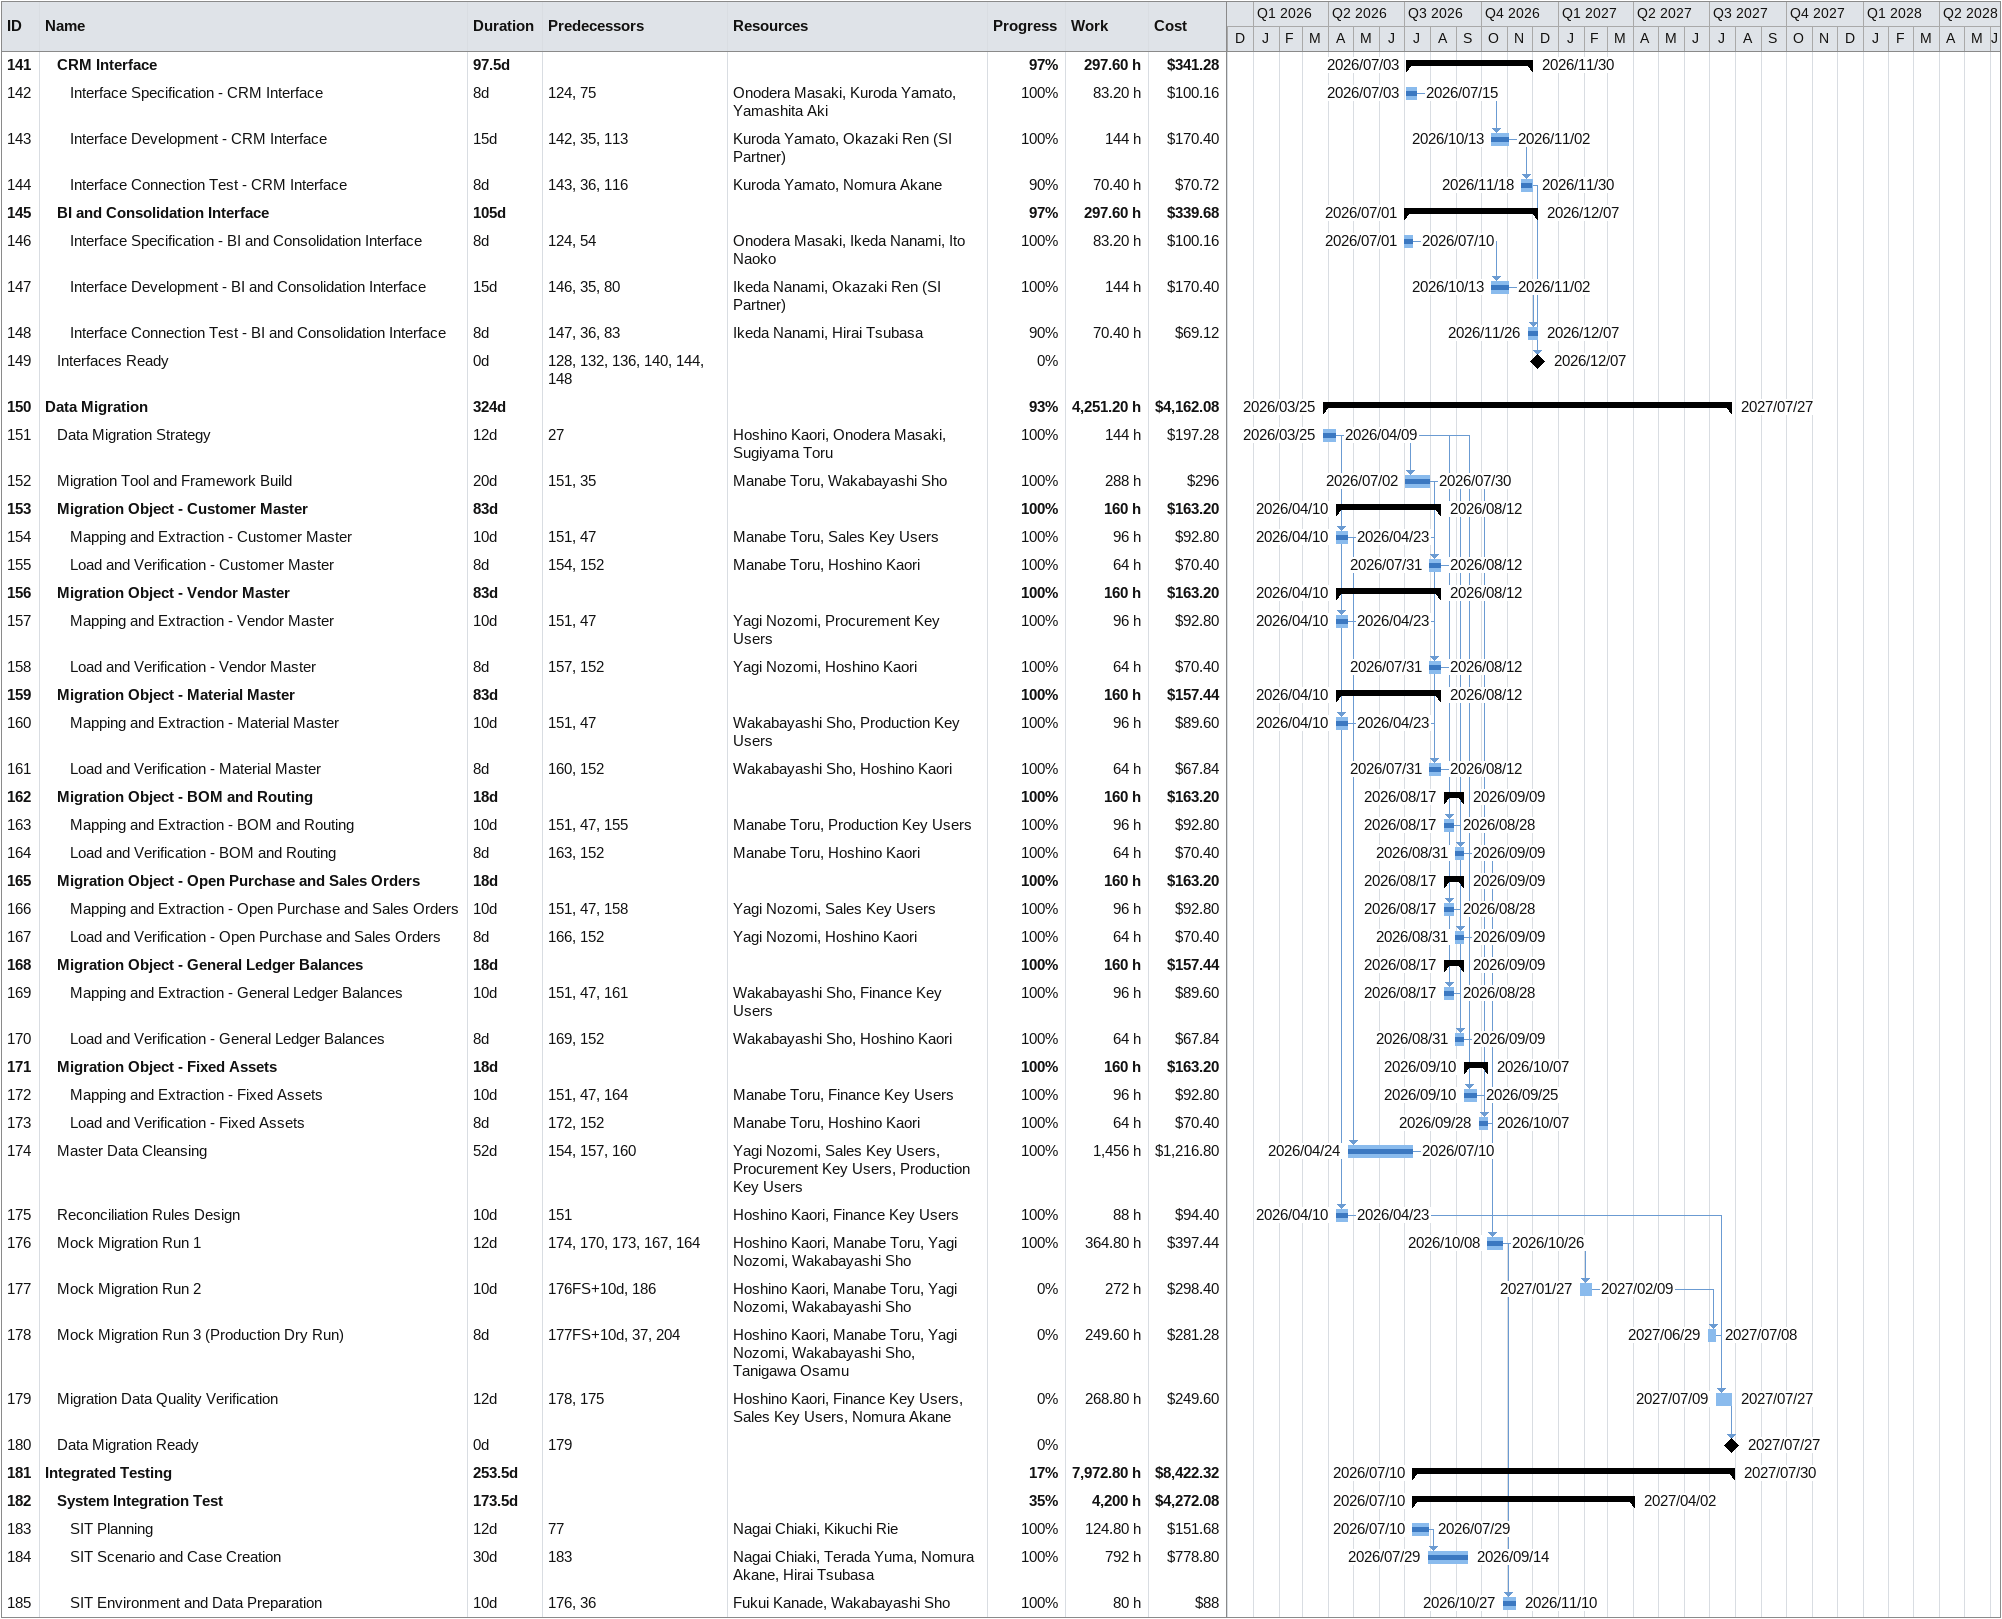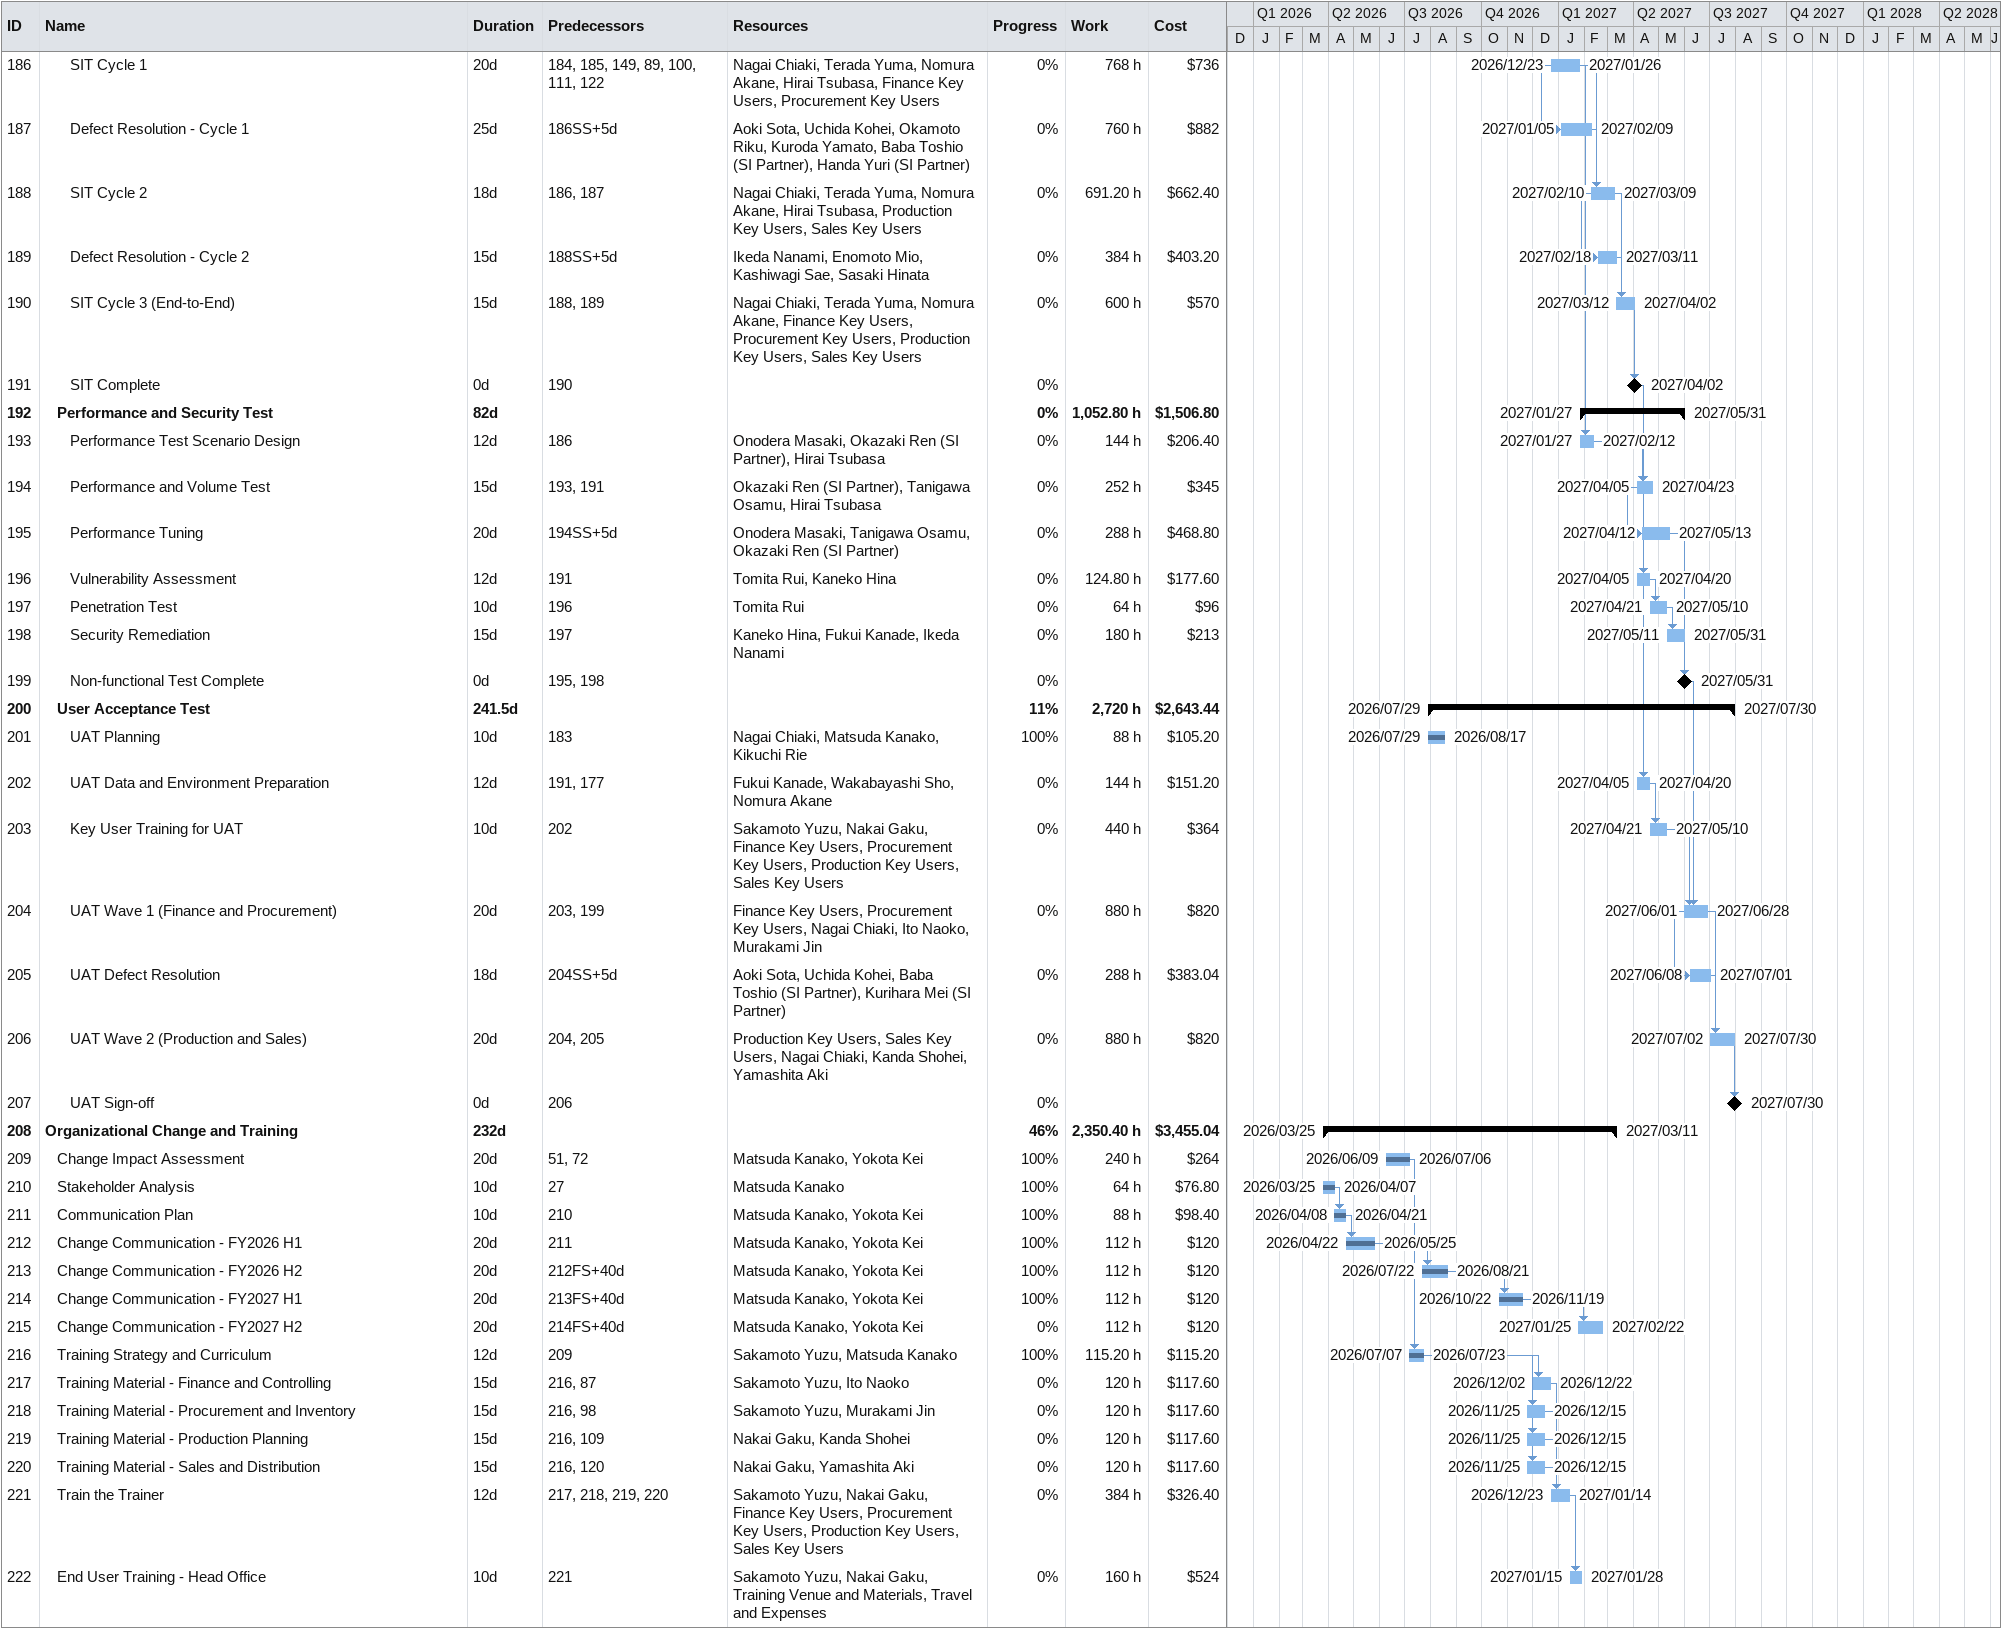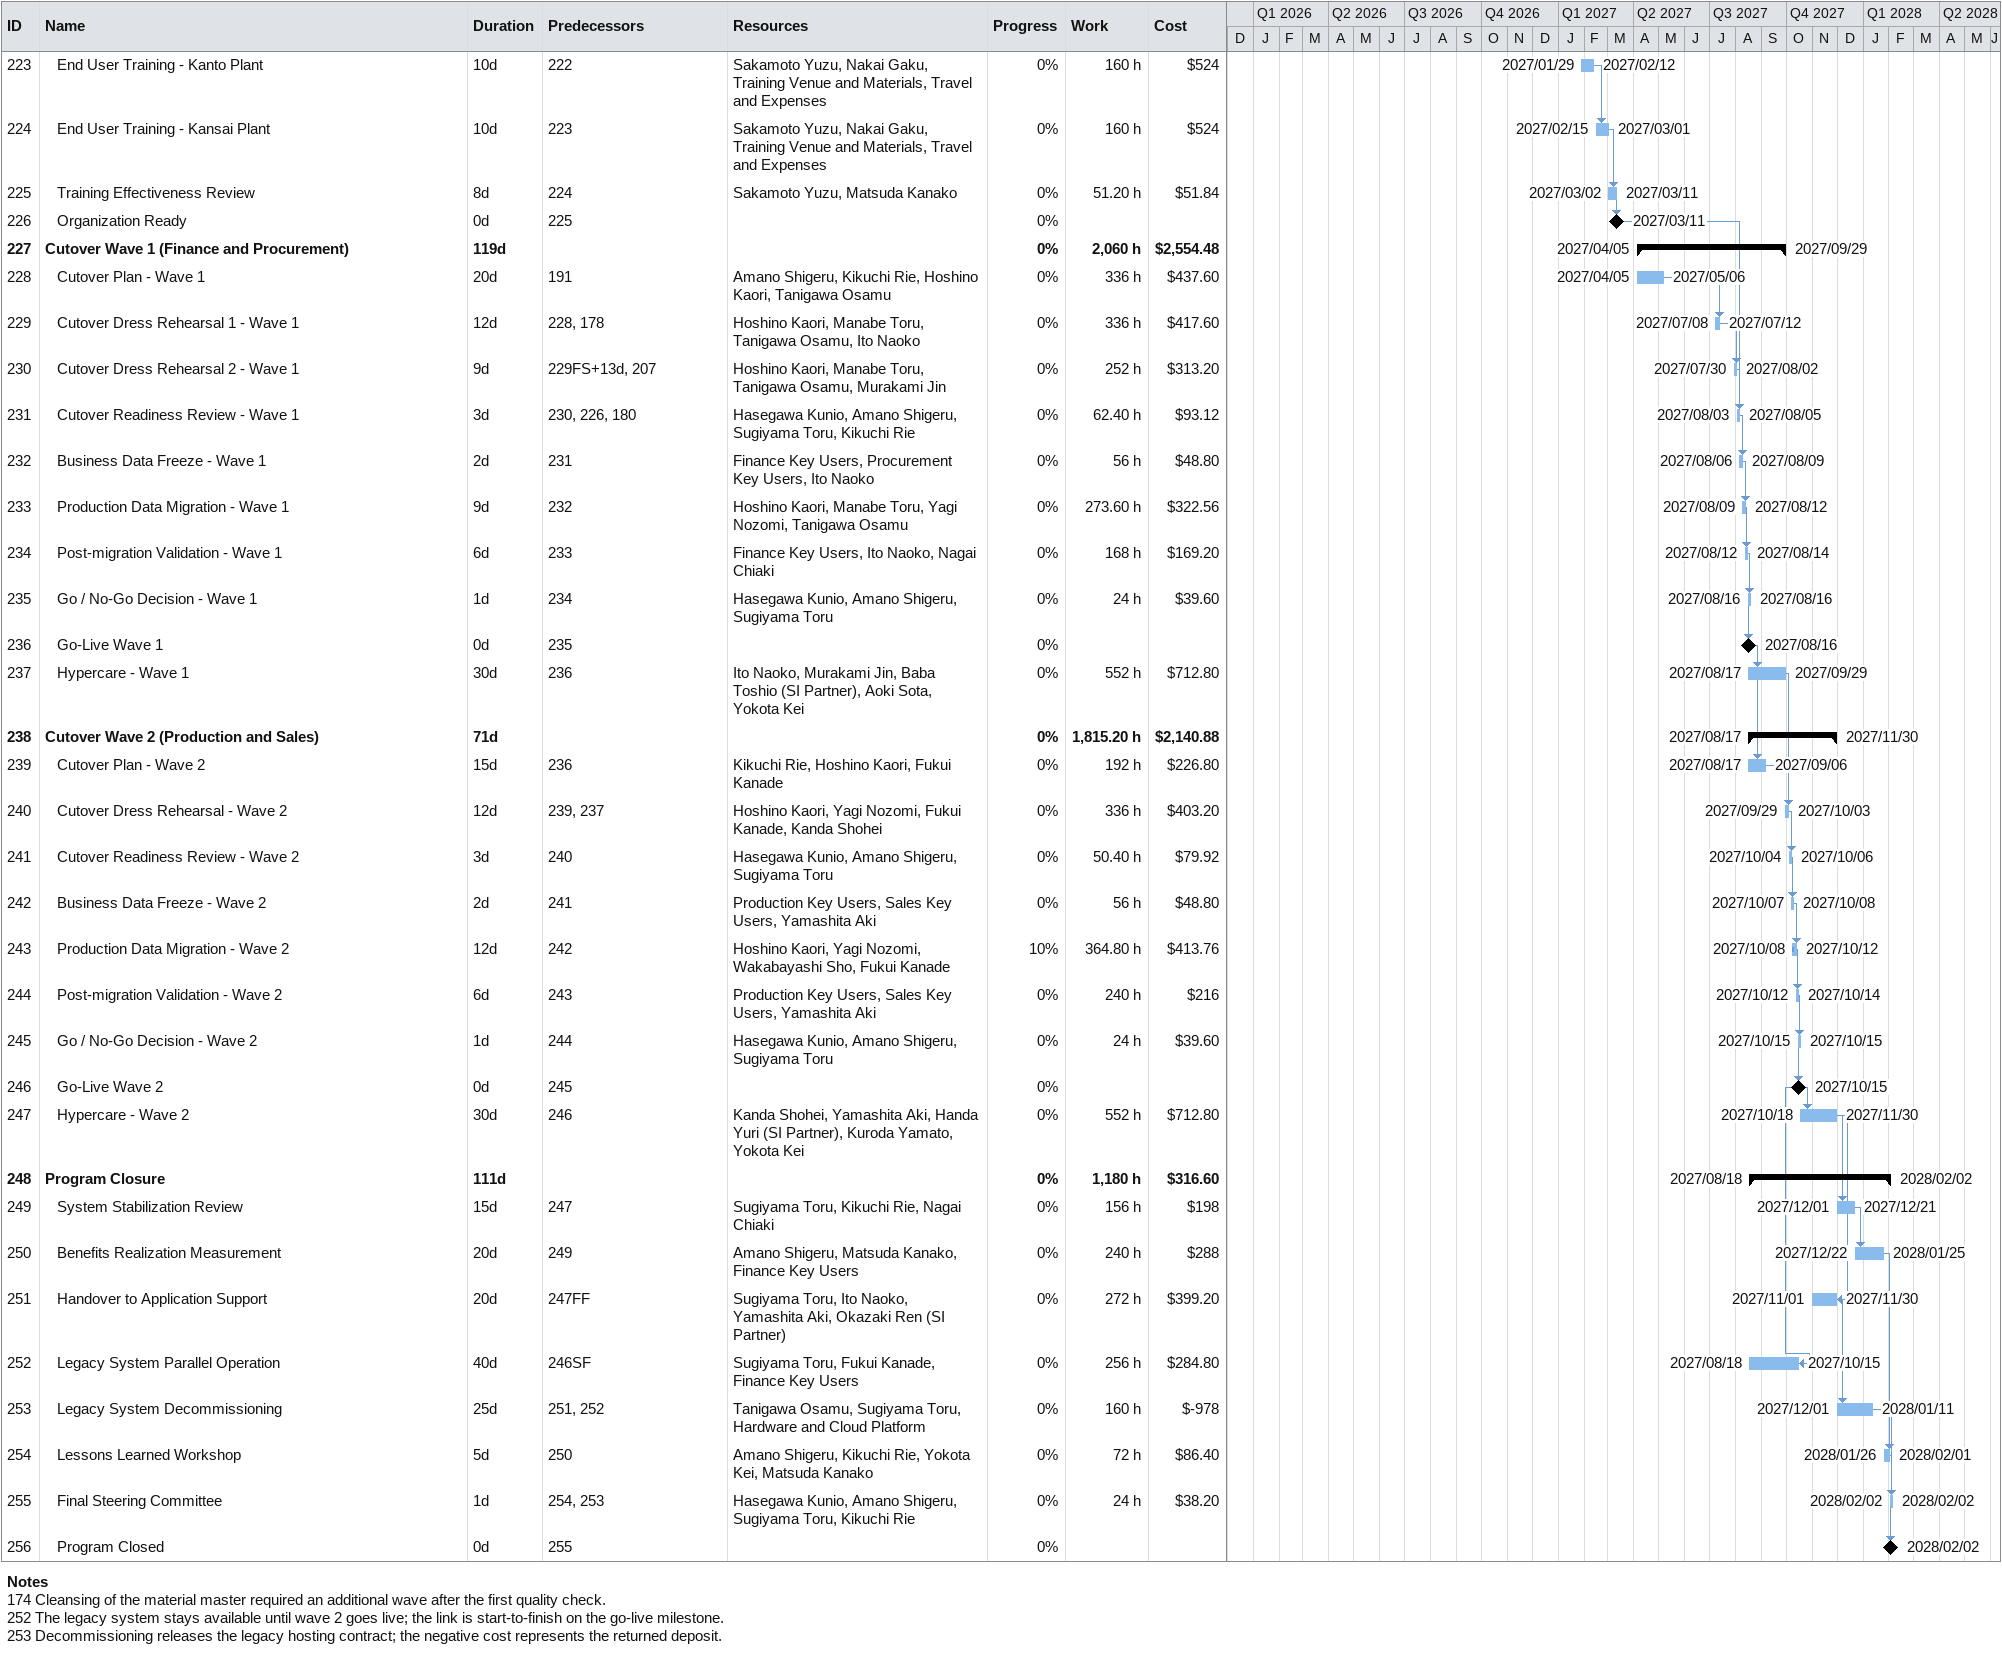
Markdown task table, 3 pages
| ID | Level | Task | Duration | Start | Finish | Predecessors | Resources | % complete | Work (h) | Cost ($) |
|---|---|---|---|---|---|---|---|---|---|---|
| 141 | 2 | **CRM Interface** | 97.5d | 2026-07-03 | 2026-11-30 |  |  | 97 | 297.60 | 341.28 |
| 142 | 3 | Interface Specification - CRM Interface | 8d | 2026-07-03 | 2026-07-15 | 124, 75 | Onodera Masaki, Kuroda Yamato, Yamashita Aki | 100 | 83.20 | 100.16 |
| 143 | 3 | Interface Development - CRM Interface | 15d | 2026-10-13 | 2026-11-02 | 142, 35, 113 | Kuroda Yamato, Okazaki Ren (SI Partner) | 100 | 144 | 170.40 |
| 144 | 3 | Interface Connection Test - CRM Interface | 8d | 2026-11-18 | 2026-11-30 | 143, 36, 116 | Kuroda Yamato, Nomura Akane | 90 | 70.40 | 70.72 |
| 145 | 2 | **BI and Consolidation Interface** | 105d | 2026-07-01 | 2026-12-07 |  |  | 97 | 297.60 | 339.68 |
| 146 | 3 | Interface Specification - BI and Consolidation Interface | 8d | 2026-07-01 | 2026-07-10 | 124, 54 | Onodera Masaki, Ikeda Nanami, Ito Naoko | 100 | 83.20 | 100.16 |
| 147 | 3 | Interface Development - BI and Consolidation Interface | 15d | 2026-10-13 | 2026-11-02 | 146, 35, 80 | Ikeda Nanami, Okazaki Ren (SI Partner) | 100 | 144 | 170.40 |
| 148 | 3 | Interface Connection Test - BI and Consolidation Interface | 8d | 2026-11-26 | 2026-12-07 | 147, 36, 83 | Ikeda Nanami, Hirai Tsubasa | 90 | 70.40 | 69.12 |
| 149 | 2 | Interfaces Ready | 0d | 2026-12-07 | 2026-12-07 | 128, 132, 136, 140, 144, 148 |  | 0 |  |  |
| 150 | 1 | **Data Migration** | 324d | 2026-03-25 | 2027-07-27 |  |  | 93 | 4251.20 | 4162.08 |
| 151 | 2 | Data Migration Strategy | 12d | 2026-03-25 | 2026-04-09 | 27 | Hoshino Kaori, Onodera Masaki, Sugiyama Toru | 100 | 144 | 197.28 |
| 152 | 2 | Migration Tool and Framework Build | 20d | 2026-07-02 | 2026-07-30 | 151, 35 | Manabe Toru, Wakabayashi Sho | 100 | 288 | 296 |
| 153 | 2 | **Migration Object - Customer Master** | 83d | 2026-04-10 | 2026-08-12 |  |  | 100 | 160 | 163.20 |
| 154 | 3 | Mapping and Extraction - Customer Master | 10d | 2026-04-10 | 2026-04-23 | 151, 47 | Manabe Toru, Sales Key Users | 100 | 96 | 92.80 |
| 155 | 3 | Load and Verification - Customer Master | 8d | 2026-07-31 | 2026-08-12 | 154, 152 | Manabe Toru, Hoshino Kaori | 100 | 64 | 70.40 |
| 156 | 2 | **Migration Object - Vendor Master** | 83d | 2026-04-10 | 2026-08-12 |  |  | 100 | 160 | 163.20 |
| 157 | 3 | Mapping and Extraction - Vendor Master | 10d | 2026-04-10 | 2026-04-23 | 151, 47 | Yagi Nozomi, Procurement Key Users | 100 | 96 | 92.80 |
| 158 | 3 | Load and Verification - Vendor Master | 8d | 2026-07-31 | 2026-08-12 | 157, 152 | Yagi Nozomi, Hoshino Kaori | 100 | 64 | 70.40 |
| 159 | 2 | **Migration Object - Material Master** | 83d | 2026-04-10 | 2026-08-12 |  |  | 100 | 160 | 157.44 |
| 160 | 3 | Mapping and Extraction - Material Master | 10d | 2026-04-10 | 2026-04-23 | 151, 47 | Wakabayashi Sho, Production Key Users | 100 | 96 | 89.60 |
| 161 | 3 | Load and Verification - Material Master | 8d | 2026-07-31 | 2026-08-12 | 160, 152 | Wakabayashi Sho, Hoshino Kaori | 100 | 64 | 67.84 |
| 162 | 2 | **Migration Object - BOM and Routing** | 18d | 2026-08-17 | 2026-09-09 |  |  | 100 | 160 | 163.20 |
| 163 | 3 | Mapping and Extraction - BOM and Routing | 10d | 2026-08-17 | 2026-08-28 | 151, 47, 155 | Manabe Toru, Production Key Users | 100 | 96 | 92.80 |
| 164 | 3 | Load and Verification - BOM and Routing | 8d | 2026-08-31 | 2026-09-09 | 163, 152 | Manabe Toru, Hoshino Kaori | 100 | 64 | 70.40 |
| 165 | 2 | **Migration Object - Open Purchase and Sales Orders** | 18d | 2026-08-17 | 2026-09-09 |  |  | 100 | 160 | 163.20 |
| 166 | 3 | Mapping and Extraction - Open Purchase and Sales Orders | 10d | 2026-08-17 | 2026-08-28 | 151, 47, 158 | Yagi Nozomi, Sales Key Users | 100 | 96 | 92.80 |
| 167 | 3 | Load and Verification - Open Purchase and Sales Orders | 8d | 2026-08-31 | 2026-09-09 | 166, 152 | Yagi Nozomi, Hoshino Kaori | 100 | 64 | 70.40 |
| 168 | 2 | **Migration Object - General Ledger Balances** | 18d | 2026-08-17 | 2026-09-09 |  |  | 100 | 160 | 157.44 |
| 169 | 3 | Mapping and Extraction - General Ledger Balances | 10d | 2026-08-17 | 2026-08-28 | 151, 47, 161 | Wakabayashi Sho, Finance Key Users | 100 | 96 | 89.60 |
| 170 | 3 | Load and Verification - General Ledger Balances | 8d | 2026-08-31 | 2026-09-09 | 169, 152 | Wakabayashi Sho, Hoshino Kaori | 100 | 64 | 67.84 |
| 171 | 2 | **Migration Object - Fixed Assets** | 18d | 2026-09-10 | 2026-10-07 |  |  | 100 | 160 | 163.20 |
| 172 | 3 | Mapping and Extraction - Fixed Assets | 10d | 2026-09-10 | 2026-09-25 | 151, 47, 164 | Manabe Toru, Finance Key Users | 100 | 96 | 92.80 |
| 173 | 3 | Load and Verification - Fixed Assets | 8d | 2026-09-28 | 2026-10-07 | 172, 152 | Manabe Toru, Hoshino Kaori | 100 | 64 | 70.40 |
| 174 | 2 | Master Data Cleansing | 52d | 2026-04-24 | 2026-07-10 | 154, 157, 160 | Yagi Nozomi, Sales Key Users, Procurement Key Users, Production Key Users | 100 | 1456 | 1216.80 |
| 175 | 2 | Reconciliation Rules Design | 10d | 2026-04-10 | 2026-04-23 | 151 | Hoshino Kaori, Finance Key Users | 100 | 88 | 94.40 |
| 176 | 2 | Mock Migration Run 1 | 12d | 2026-10-08 | 2026-10-26 | 174, 170, 173, 167, 164 | Hoshino Kaori, Manabe Toru, Yagi Nozomi, Wakabayashi Sho | 100 | 364.80 | 397.44 |
| 177 | 2 | Mock Migration Run 2 | 10d | 2027-01-27 | 2027-02-09 | 176FS+10d, 186 | Hoshino Kaori, Manabe Toru, Yagi Nozomi, Wakabayashi Sho | 0 | 272 | 298.40 |
| 178 | 2 | Mock Migration Run 3 (Production Dry Run) | 8d | 2027-06-29 | 2027-07-08 | 177FS+10d, 37, 204 | Hoshino Kaori, Manabe Toru, Yagi Nozomi, Wakabayashi Sho, Tanigawa Osamu | 0 | 249.60 | 281.28 |
| 179 | 2 | Migration Data Quality Verification | 12d | 2027-07-09 | 2027-07-27 | 178, 175 | Hoshino Kaori, Finance Key Users, Sales Key Users, Nomura Akane | 0 | 268.80 | 249.60 |
| 180 | 2 | Data Migration Ready | 0d | 2027-07-27 | 2027-07-27 | 179 |  | 0 |  |  |
| 181 | 1 | **Integrated Testing** | 253.5d | 2026-07-10 | 2027-07-30 |  |  | 17 | 7972.80 | 8422.32 |
| 182 | 2 | **System Integration Test** | 173.5d | 2026-07-10 | 2027-04-02 |  |  | 35 | 4200 | 4272.08 |
| 183 | 3 | SIT Planning | 12d | 2026-07-10 | 2026-07-29 | 77 | Nagai Chiaki, Kikuchi Rie | 100 | 124.80 | 151.68 |
| 184 | 3 | SIT Scenario and Case Creation | 30d | 2026-07-29 | 2026-09-14 | 183 | Nagai Chiaki, Terada Yuma, Nomura Akane, Hirai Tsubasa | 100 | 792 | 778.80 |
| 185 | 3 | SIT Environment and Data Preparation | 10d | 2026-10-27 | 2026-11-10 | 176, 36 | Fukui Kanade, Wakabayashi Sho | 100 | 80 | 88 |
| 186 | 3 | SIT Cycle 1 | 20d | 2026-12-23 | 2027-01-26 | 184, 185, 149, 89, 100, 111, 122 | Nagai Chiaki, Terada Yuma, Nomura Akane, Hirai Tsubasa, Finance Key Users, Procurement Key Users | 0 | 768 | 736 |
| 187 | 3 | Defect Resolution - Cycle 1 | 25d | 2027-01-05 | 2027-02-09 | 186SS+5d | Aoki Sota, Uchida Kohei, Okamoto Riku, Kuroda Yamato, Baba Toshio (SI Partner), Handa Yuri (SI Partner) | 0 | 760 | 882 |
| 188 | 3 | SIT Cycle 2 | 18d | 2027-02-10 | 2027-03-09 | 186, 187 | Nagai Chiaki, Terada Yuma, Nomura Akane, Hirai Tsubasa, Production Key Users, Sales Key Users | 0 | 691.20 | 662.40 |
| 189 | 3 | Defect Resolution - Cycle 2 | 15d | 2027-02-18 | 2027-03-11 | 188SS+5d | Ikeda Nanami, Enomoto Mio, Kashiwagi Sae, Sasaki Hinata | 0 | 384 | 403.20 |
| 190 | 3 | SIT Cycle 3 (End-to-End) | 15d | 2027-03-12 | 2027-04-02 | 188, 189 | Nagai Chiaki, Terada Yuma, Nomura Akane, Finance Key Users, Procurement Key Users, Production Key Users, Sales Key Users | 0 | 600 | 570 |
| 191 | 3 | SIT Complete | 0d | 2027-04-02 | 2027-04-02 | 190 |  | 0 |  |  |
| 192 | 2 | **Performance and Security Test** | 82d | 2027-01-27 | 2027-05-31 |  |  | 0 | 1052.80 | 1506.80 |
| 193 | 3 | Performance Test Scenario Design | 12d | 2027-01-27 | 2027-02-12 | 186 | Onodera Masaki, Okazaki Ren (SI Partner), Hirai Tsubasa | 0 | 144 | 206.40 |
| 194 | 3 | Performance and Volume Test | 15d | 2027-04-05 | 2027-04-23 | 193, 191 | Okazaki Ren (SI Partner), Tanigawa Osamu, Hirai Tsubasa | 0 | 252 | 345 |
| 195 | 3 | Performance Tuning | 20d | 2027-04-12 | 2027-05-13 | 194SS+5d | Onodera Masaki, Tanigawa Osamu, Okazaki Ren (SI Partner) | 0 | 288 | 468.80 |
| 196 | 3 | Vulnerability Assessment | 12d | 2027-04-05 | 2027-04-20 | 191 | Tomita Rui, Kaneko Hina | 0 | 124.80 | 177.60 |
| 197 | 3 | Penetration Test | 10d | 2027-04-21 | 2027-05-10 | 196 | Tomita Rui | 0 | 64 | 96 |
| 198 | 3 | Security Remediation | 15d | 2027-05-11 | 2027-05-31 | 197 | Kaneko Hina, Fukui Kanade, Ikeda Nanami | 0 | 180 | 213 |
| 199 | 3 | Non-functional Test Complete | 0d | 2027-05-31 | 2027-05-31 | 195, 198 |  | 0 |  |  |
| 200 | 2 | **User Acceptance Test** | 241.5d | 2026-07-29 | 2027-07-30 |  |  | 11 | 2720 | 2643.44 |
| 201 | 3 | UAT Planning | 10d | 2026-07-29 | 2026-08-17 | 183 | Nagai Chiaki, Matsuda Kanako, Kikuchi Rie | 100 | 88 | 105.20 |
| 202 | 3 | UAT Data and Environment Preparation | 12d | 2027-04-05 | 2027-04-20 | 191, 177 | Fukui Kanade, Wakabayashi Sho, Nomura Akane | 0 | 144 | 151.20 |
| 203 | 3 | Key User Training for UAT | 10d | 2027-04-21 | 2027-05-10 | 202 | Sakamoto Yuzu, Nakai Gaku, Finance Key Users, Procurement Key Users, Production Key Users, Sales Key Users | 0 | 440 | 364 |
| 204 | 3 | UAT Wave 1 (Finance and Procurement) | 20d | 2027-06-01 | 2027-06-28 | 203, 199 | Finance Key Users, Procurement Key Users, Nagai Chiaki, Ito Naoko, Murakami Jin | 0 | 880 | 820 |
| 205 | 3 | UAT Defect Resolution | 18d | 2027-06-08 | 2027-07-01 | 204SS+5d | Aoki Sota, Uchida Kohei, Baba Toshio (SI Partner), Kurihara Mei (SI Partner) | 0 | 288 | 383.04 |
| 206 | 3 | UAT Wave 2 (Production and Sales) | 20d | 2027-07-02 | 2027-07-30 | 204, 205 | Production Key Users, Sales Key Users, Nagai Chiaki, Kanda Shohei, Yamashita Aki | 0 | 880 | 820 |
| 207 | 3 | UAT Sign-off | 0d | 2027-07-30 | 2027-07-30 | 206 |  | 0 |  |  |
| 208 | 1 | **Organizational Change and Training** | 232d | 2026-03-25 | 2027-03-11 |  |  | 46 | 2350.40 | 3455.04 |
| 209 | 2 | Change Impact Assessment | 20d | 2026-06-09 | 2026-07-06 | 51, 72 | Matsuda Kanako, Yokota Kei | 100 | 240 | 264 |
| 210 | 2 | Stakeholder Analysis | 10d | 2026-03-25 | 2026-04-07 | 27 | Matsuda Kanako | 100 | 64 | 76.80 |
| 211 | 2 | Communication Plan | 10d | 2026-04-08 | 2026-04-21 | 210 | Matsuda Kanako, Yokota Kei | 100 | 88 | 98.40 |
| 212 | 2 | Change Communication - FY2026 H1 | 20d | 2026-04-22 | 2026-05-25 | 211 | Matsuda Kanako, Yokota Kei | 100 | 112 | 120 |
| 213 | 2 | Change Communication - FY2026 H2 | 20d | 2026-07-22 | 2026-08-21 | 212FS+40d | Matsuda Kanako, Yokota Kei | 100 | 112 | 120 |
| 214 | 2 | Change Communication - FY2027 H1 | 20d | 2026-10-22 | 2026-11-19 | 213FS+40d | Matsuda Kanako, Yokota Kei | 100 | 112 | 120 |
| 215 | 2 | Change Communication - FY2027 H2 | 20d | 2027-01-25 | 2027-02-22 | 214FS+40d | Matsuda Kanako, Yokota Kei | 0 | 112 | 120 |
| 216 | 2 | Training Strategy and Curriculum | 12d | 2026-07-07 | 2026-07-23 | 209 | Sakamoto Yuzu, Matsuda Kanako | 100 | 115.20 | 115.20 |
| 217 | 2 | Training Material - Finance and Controlling | 15d | 2026-12-02 | 2026-12-22 | 216, 87 | Sakamoto Yuzu, Ito Naoko | 0 | 120 | 117.60 |
| 218 | 2 | Training Material - Procurement and Inventory | 15d | 2026-11-25 | 2026-12-15 | 216, 98 | Sakamoto Yuzu, Murakami Jin | 0 | 120 | 117.60 |
| 219 | 2 | Training Material - Production Planning | 15d | 2026-11-25 | 2026-12-15 | 216, 109 | Nakai Gaku, Kanda Shohei | 0 | 120 | 117.60 |
| 220 | 2 | Training Material - Sales and Distribution | 15d | 2026-11-25 | 2026-12-15 | 216, 120 | Nakai Gaku, Yamashita Aki | 0 | 120 | 117.60 |
| 221 | 2 | Train the Trainer | 12d | 2026-12-23 | 2027-01-14 | 217, 218, 219, 220 | Sakamoto Yuzu, Nakai Gaku, Finance Key Users, Procurement Key Users, Production Key Users, Sales Key Users | 0 | 384 | 326.40 |
| 222 | 2 | End User Training - Head Office | 10d | 2027-01-15 | 2027-01-28 | 221 | Sakamoto Yuzu, Nakai Gaku, Training Venue and Materials, Travel and Expenses | 0 | 160 | 524 |
| 223 | 2 | End User Training - Kanto Plant | 10d | 2027-01-29 | 2027-02-12 | 222 | Sakamoto Yuzu, Nakai Gaku, Training Venue and Materials, Travel and Expenses | 0 | 160 | 524 |
| 224 | 2 | End User Training - Kansai Plant | 10d | 2027-02-15 | 2027-03-01 | 223 | Sakamoto Yuzu, Nakai Gaku, Training Venue and Materials, Travel and Expenses | 0 | 160 | 524 |
| 225 | 2 | Training Effectiveness Review | 8d | 2027-03-02 | 2027-03-11 | 224 | Sakamoto Yuzu, Matsuda Kanako | 0 | 51.20 | 51.84 |
| 226 | 2 | Organization Ready | 0d | 2027-03-11 | 2027-03-11 | 225 |  | 0 |  |  |
| 227 | 1 | **Cutover Wave 1 (Finance and Procurement)** | 119d | 2027-04-05 | 2027-09-29 |  |  | 0 | 2060 | 2554.48 |
| 228 | 2 | Cutover Plan - Wave 1 | 20d | 2027-04-05 | 2027-05-06 | 191 | Amano Shigeru, Kikuchi Rie, Hoshino Kaori, Tanigawa Osamu | 0 | 336 | 437.60 |
| 229 | 2 | Cutover Dress Rehearsal 1 - Wave 1 | 12d | 2027-07-08 | 2027-07-12 | 228, 178 | Hoshino Kaori, Manabe Toru, Tanigawa Osamu, Ito Naoko | 0 | 336 | 417.60 |
| 230 | 2 | Cutover Dress Rehearsal 2 - Wave 1 | 9d | 2027-07-30 | 2027-08-02 | 229FS+13d, 207 | Hoshino Kaori, Manabe Toru, Tanigawa Osamu, Murakami Jin | 0 | 252 | 313.20 |
| 231 | 2 | Cutover Readiness Review - Wave 1 | 3d | 2027-08-03 | 2027-08-05 | 230, 226, 180 | Hasegawa Kunio, Amano Shigeru, Sugiyama Toru, Kikuchi Rie | 0 | 62.40 | 93.12 |
| 232 | 2 | Business Data Freeze - Wave 1 | 2d | 2027-08-06 | 2027-08-09 | 231 | Finance Key Users, Procurement Key Users, Ito Naoko | 0 | 56 | 48.80 |
| 233 | 2 | Production Data Migration - Wave 1 | 9d | 2027-08-09 | 2027-08-12 | 232 | Hoshino Kaori, Manabe Toru, Yagi Nozomi, Tanigawa Osamu | 0 | 273.60 | 322.56 |
| 234 | 2 | Post-migration Validation - Wave 1 | 6d | 2027-08-12 | 2027-08-14 | 233 | Finance Key Users, Ito Naoko, Nagai Chiaki | 0 | 168 | 169.20 |
| 235 | 2 | Go / No-Go Decision - Wave 1 | 1d | 2027-08-16 | 2027-08-16 | 234 | Hasegawa Kunio, Amano Shigeru, Sugiyama Toru | 0 | 24 | 39.60 |
| 236 | 2 | Go-Live Wave 1 | 0d | 2027-08-16 | 2027-08-16 | 235 |  | 0 |  |  |
| 237 | 2 | Hypercare - Wave 1 | 30d | 2027-08-17 | 2027-09-29 | 236 | Ito Naoko, Murakami Jin, Baba Toshio (SI Partner), Aoki Sota, Yokota Kei | 0 | 552 | 712.80 |
| 238 | 1 | **Cutover Wave 2 (Production and Sales)** | 71d | 2027-08-17 | 2027-11-30 |  |  | 0 | 1815.20 | 2140.88 |
| 239 | 2 | Cutover Plan - Wave 2 | 15d | 2027-08-17 | 2027-09-06 | 236 | Kikuchi Rie, Hoshino Kaori, Fukui Kanade | 0 | 192 | 226.80 |
| 240 | 2 | Cutover Dress Rehearsal - Wave 2 | 12d | 2027-09-29 | 2027-10-03 | 239, 237 | Hoshino Kaori, Yagi Nozomi, Fukui Kanade, Kanda Shohei | 0 | 336 | 403.20 |
| 241 | 2 | Cutover Readiness Review - Wave 2 | 3d | 2027-10-04 | 2027-10-06 | 240 | Hasegawa Kunio, Amano Shigeru, Sugiyama Toru | 0 | 50.40 | 79.92 |
| 242 | 2 | Business Data Freeze - Wave 2 | 2d | 2027-10-07 | 2027-10-08 | 241 | Production Key Users, Sales Key Users, Yamashita Aki | 0 | 56 | 48.80 |
| 243 | 2 | Production Data Migration - Wave 2 | 12d | 2027-10-08 | 2027-10-12 | 242 | Hoshino Kaori, Yagi Nozomi, Wakabayashi Sho, Fukui Kanade | 10 | 364.80 | 413.76 |
| 244 | 2 | Post-migration Validation - Wave 2 | 6d | 2027-10-12 | 2027-10-14 | 243 | Production Key Users, Sales Key Users, Yamashita Aki | 0 | 240 | 216 |
| 245 | 2 | Go / No-Go Decision - Wave 2 | 1d | 2027-10-15 | 2027-10-15 | 244 | Hasegawa Kunio, Amano Shigeru, Sugiyama Toru | 0 | 24 | 39.60 |
| 246 | 2 | Go-Live Wave 2 | 0d | 2027-10-15 | 2027-10-15 | 245 |  | 0 |  |  |
| 247 | 2 | Hypercare - Wave 2 | 30d | 2027-10-18 | 2027-11-30 | 246 | Kanda Shohei, Yamashita Aki, Handa Yuri (SI Partner), Kuroda Yamato, Yokota Kei | 0 | 552 | 712.80 |
| 248 | 1 | **Program Closure** | 111d | 2027-08-18 | 2028-02-02 |  |  | 0 | 1180 | 316.60 |
| 249 | 2 | System Stabilization Review | 15d | 2027-12-01 | 2027-12-21 | 247 | Sugiyama Toru, Kikuchi Rie, Nagai Chiaki | 0 | 156 | 198 |
| 250 | 2 | Benefits Realization Measurement | 20d | 2027-12-22 | 2028-01-25 | 249 | Amano Shigeru, Matsuda Kanako, Finance Key Users | 0 | 240 | 288 |
| 251 | 2 | Handover to Application Support | 20d | 2027-11-01 | 2027-11-30 | 247FF | Sugiyama Toru, Ito Naoko, Yamashita Aki, Okazaki Ren (SI Partner) | 0 | 272 | 399.20 |
| 252 | 2 | Legacy System Parallel Operation | 40d | 2027-08-18 | 2027-10-15 | 246SF | Sugiyama Toru, Fukui Kanade, Finance Key Users | 0 | 256 | 284.80 |
| 253 | 2 | Legacy System Decommissioning | 25d | 2027-12-01 | 2028-01-11 | 251, 252 | Tanigawa Osamu, Sugiyama Toru, Hardware and Cloud Platform | 0 | 160 | -978 |
| 254 | 2 | Lessons Learned Workshop | 5d | 2028-01-26 | 2028-02-01 | 250 | Amano Shigeru, Kikuchi Rie, Yokota Kei, Matsuda Kanako | 0 | 72 | 86.40 |
| 255 | 2 | Final Steering Committee | 1d | 2028-02-02 | 2028-02-02 | 254, 253 | Hasegawa Kunio, Amano Shigeru, Sugiyama Toru, Kikuchi Rie | 0 | 24 | 38.20 |
| 256 | 2 | Program Closed | 0d | 2028-02-02 | 2028-02-02 | 255 |  | 0 |  |  |

Notes
- 174: Cleansing of the material master required an additional wave after the first quality check.
- 252: The legacy system stays available until wave 2 goes live; the link is start-to-finish on the go-live milestone.
- 253: Decommissioning releases the legacy hosting contract; the negative cost represents the returned deposit.
